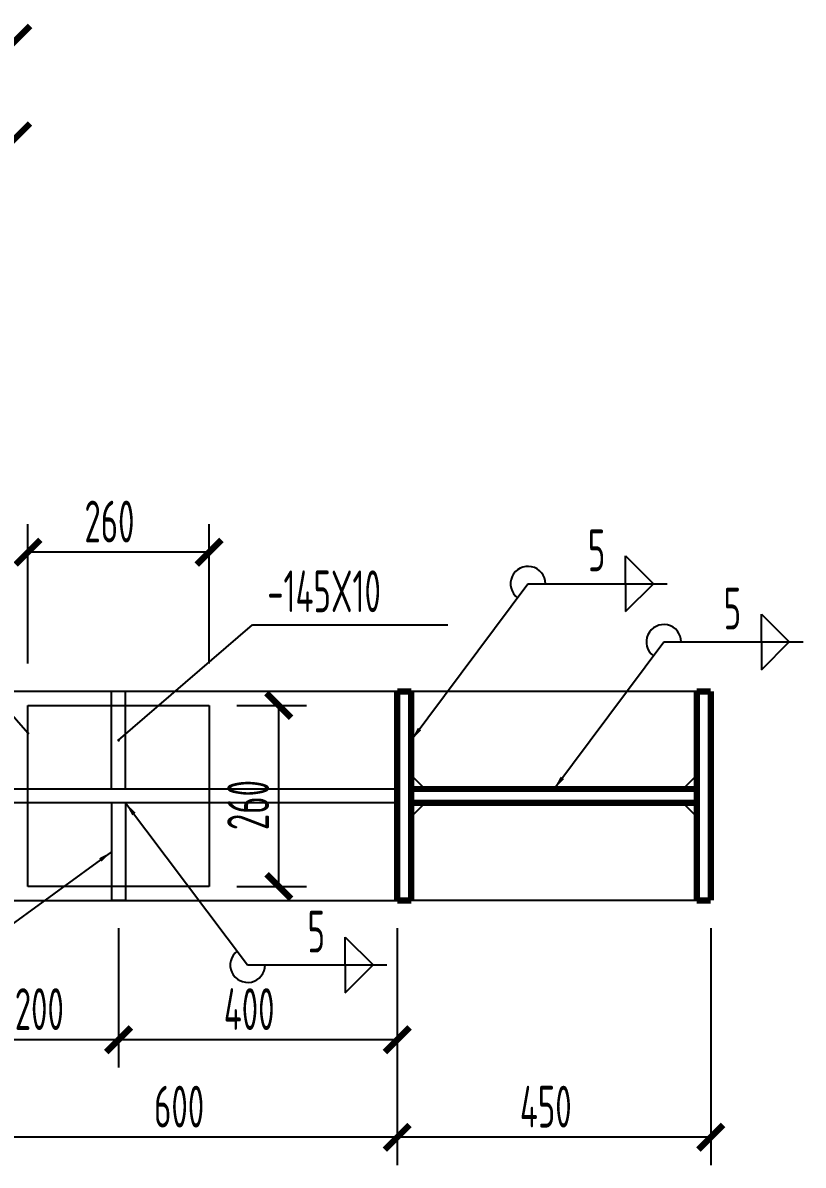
# Model space of a CAD drawing. Extents: x 9834882 to 10005569, y 1691670 to 2510806.
# Drawn here: x 9954639 to 9960239, y 1755621 to 1763820 of the extents above; entities that cross this region are included whole.
import ezdxf

# ---------------------------------------------------------------- set-up
doc = ezdxf.new("R2010")
doc.units = 0
doc.header["$LTSCALE"] = 1000
doc.header["$MEASUREMENT"] = 0
for name, color, linetype in [('尺寸标注', 86, 'CONTINUOUS'), ('焊缝标注', 6, 'CONTINUOUS'), ('编号标注', 253, 'CONTINUOUS'), ('钢板标注', 6, 'CONTINUOUS')]:
    doc.layers.add(name, color=color, linetype=linetype)
doc.styles.add('TSSD_REIN', font='atssdeng.shx', dxfattribs={"width": 0.7, "bigfont": 'atssdchn.shx'})

msp = doc.modelspace()

# ---------------------------------------------------------------- linework, layer by layer
at = {"layer": '尺寸标注'}
for p, q in [((9954675.8, 1759220.6), (9954675.8, 1760220.6)), ((9955975.8, 1759220.6), (9955975.8, 1760220.6)), ((9955975.8, 1760020.6), (9954675.8, 1760020.6)), ((9956175.8, 1758920.6), (9956675.8, 1758920.6)), ((9956475.8, 1757620.6), (9956475.8, 1758920.6)), ((9956175.8, 1757620.6), (9956675.8, 1757620.6)), ((9955325.8, 1757320.6), (9955325.8, 1756320.6)), ((9955325.8, 1757320.6), (9955325.8, 1756320.6)), ((9957325.8, 1757320.6), (9957325.8, 1756320.6)), ((9957325.8, 1757320.6), (9957325.8, 1755620.6)), ((9957325.8, 1757320.6), (9957325.8, 1755620.6)), ((9959575.8, 1757320.6), (9959575.8, 1755620.6)), ((9955325.8, 1756520.6), (9954325.8, 1756520.6)), ((9957325.8, 1756520.6), (9955325.8, 1756520.6)), ((9957325.8, 1755820.6), (9954325.8, 1755820.6)), ((9959575.8, 1755820.6), (9957325.8, 1755820.6))]:
    msp.add_line(p, q, dxfattribs=at)
at = {"layer": '尺寸标注', "const_width": 45}
for points in [[(9954513.7, 1763621), (9954690.4, 1763797.8)], [(9954513.7, 1762921), (9954690.4, 1763097.8)], [(9954587.5, 1759932.2), (9954764.2, 1760109)], [(9955887.5, 1759932.2), (9956064.2, 1760109)], [(9956387.5, 1759009), (9956564.2, 1758832.2)], [(9956387.5, 1757709), (9956564.2, 1757532.2)], [(9955237.5, 1756432.2), (9955414.2, 1756609)], [(9955237.5, 1756432.2), (9955414.2, 1756609)], [(9957237.5, 1756432.2), (9957414.2, 1756609)], [(9957237.5, 1755732.2), (9957414.2, 1755909)], [(9957237.5, 1755732.2), (9957414.2, 1755909)], [(9959487.5, 1755732.2), (9959664.2, 1755909)]]:
    msp.add_lwpolyline(points, dxfattribs=at)
at = {"layer": '尺寸标注', "color": 3, "const_width": 45}
for points in [[(9957325.8, 1757520.6), (9957325.8, 1759020.6)], [(9957325.8, 1759020.6), (9957425.8, 1759020.6)], [(9957425.8, 1759020.6), (9957425.8, 1757520.6)], [(9959475.8, 1757520.6), (9959475.8, 1759020.6)], [(9959475.8, 1759020.6), (9959575.8, 1759020.6)], [(9959575.8, 1759020.6), (9959575.8, 1757520.6)], [(9959475.8, 1758320.6), (9957425.8, 1758320.6)], [(9959475.8, 1758220.6), (9957425.8, 1758220.6)], [(9957425.8, 1757520.6), (9957325.8, 1757520.6)], [(9959575.8, 1757520.6), (9959475.8, 1757520.6)]]:
    msp.add_lwpolyline(points, dxfattribs=at)
at = {"layer": '焊缝标注'}
for p, q in [((9958963.9, 1759993.9), (9959163.9, 1759793.9)), ((9958963.9, 1759793.9), (9958963.9, 1759993.9)), ((9957425.8, 1758670.6), (9958263.9, 1759793.9)), ((9958263.9, 1759793.9), (9959263.9, 1759793.9)), ((9958963.9, 1759593.9), (9959163.9, 1759793.9)), ((9958963.9, 1759793.9), (9958963.9, 1759593.9)), ((9959938.9, 1759576.2), (9960138.9, 1759376.2)), ((9959938.9, 1759376.2), (9959938.9, 1759576.2)), ((9958450.8, 1758320.6), (9959238.9, 1759376.2)), ((9959238.9, 1759376.2), (9960238.9, 1759376.2)), ((9959938.9, 1759176.2), (9960138.9, 1759376.2)), ((9959938.9, 1759376.2), (9959938.9, 1759176.2)), ((9955375.8, 1758220.6), (9956252.2, 1757057.4)), ((9955275.8, 1757870.6), (9953969, 1756917.4)), ((9956952.2, 1757257.4), (9957152.2, 1757057.4)), ((9956952.2, 1757057.4), (9956952.2, 1757257.4)), ((9956252.2, 1757057.4), (9957252.2, 1757057.4)), ((9956952.2, 1756857.4), (9957152.2, 1757057.4)), ((9956952.2, 1757057.4), (9956952.2, 1756857.4))]:
    msp.add_line(p, q, dxfattribs=at)
at = {"layer": '焊缝标注', "color": 2}
for points in [[(9955275.8, 1758320.6), (9955275.8, 1759020.6)], [(9955375.8, 1759020.6), (9955275.8, 1759020.6)], [(9955375.8, 1758320.6), (9955375.8, 1759020.6)], [(9957325.8, 1758320.6), (9954325.8, 1758320.6)], [(9957325.8, 1758220.6), (9954325.8, 1758220.6)], [(9955275.8, 1758220.6), (9955275.8, 1757520.6)], [(9955375.8, 1758220.6), (9955375.8, 1757520.6)], [(9955375.8, 1757520.6), (9955275.8, 1757520.6)]]:
    msp.add_lwpolyline(points, dxfattribs=at)
at = {"layer": '焊缝标注'}
for centre, start, end in [((9958263.9, 1759793.9), 0, 233.27421), ((9959238.9, 1759376.2), 0, 233.25794), ((9956252.2, 1757057.4), 126.99342, 0)]:
    msp.add_arc(centre, 125, start, end, dxfattribs=at)
for points in [[(9957425.8, 1758670.6), (9957497.7, 1758741.8), (9957473.6, 1758759.7)], [(9958450.8, 1758320.6), (9958522.7, 1758391.7), (9958498.6, 1758409.7)], [(9955375.8, 1758220.6), (9955424, 1758131.7), (9955448, 1758149.7)], [(9955275.8, 1757870.6), (9955186.2, 1757823.8), (9955203.9, 1757799.5)]]:
    msp.add_solid(points, dxfattribs=at)
at = {"layer": '编号标注', "color": 2}
for points in [[(9957325.8, 1759020.6), (9954325.8, 1759020.6)], [(9957325.8, 1757520.6), (9957325.8, 1759020.6)], [(9959475.8, 1759020.6), (9957425.8, 1759020.6)], [(9954675.8, 1757620.6), (9954675.8, 1758920.6)], [(9954675.8, 1758920.6), (9955975.8, 1758920.6)], [(9955975.8, 1758920.6), (9955975.8, 1757620.6)], [(9957425.8, 1758420.6), (9957525.8, 1758320.6)], [(9959475.8, 1758420.6), (9959375.8, 1758320.6)], [(9957425.8, 1758120.6), (9957525.8, 1758220.6)], [(9959475.8, 1758120.6), (9959375.8, 1758220.6)], [(9955975.8, 1757620.6), (9954675.8, 1757620.6)], [(9954325.8, 1757520.6), (9957325.8, 1757520.6)], [(9959475.8, 1757520.6), (9957425.8, 1757520.6)]]:
    msp.add_lwpolyline(points, dxfattribs=at)
at = {"layer": '钢板标注'}
for p, q in [((9954675.8, 1758720.6), (9953928.3, 1759571.3)), ((9955325.8, 1758670.6), (9956288, 1759499.8)), ((9956288, 1759499.8), (9957688, 1759499.8))]:
    msp.add_line(p, q, dxfattribs=at)
at = {"layer": '钢板标注', "const_width": 10}
for points in [[(9954680.8, 1758720.6, 1), (9954670.8, 1758720.6, 1), (9954680.8, 1758720.6, 1)], [(9955330.8, 1758670.6, 1), (9955320.8, 1758670.6, 1), (9955330.8, 1758670.6, 1)]]:
    msp.add_lwpolyline(points, format="xyb", dxfattribs=at)

# ---------------------------------------------------------------- texts
at = {"layer": '尺寸标注', "style": 'TSSD_REIN', "width": 0.6}
for s, p in [('260', (9955080.8, 1760090.6)), ('200', (9954580.8, 1756590.6)), ('400', (9956080.8, 1756590.6)), ('600', (9955580.8, 1755890.6)), ('450', (9958205.8, 1755890.6))]:
    msp.add_text(s, height=300, dxfattribs=at).set_placement(p)
msp.add_text('260', height=300, rotation=90, dxfattribs=at).set_placement((9956405.8, 1758025.6))
at = {"layer": '焊缝标注', "style": 'TSSD_REIN', "width": 0.6}
for p in [(9958693.9, 1759883.9), (9959668.9, 1759466.2), (9956682.2, 1757147.4)]:
    msp.add_text('5', height=300, dxfattribs=at).set_placement(p)
at = {"layer": '钢板标注', "style": 'TSSD_REIN', "width": 0.6}
msp.add_text('-145X10', height=300, dxfattribs=at).set_placement((9956393, 1759589.8))

doc.saveas('drawing.dxf')
